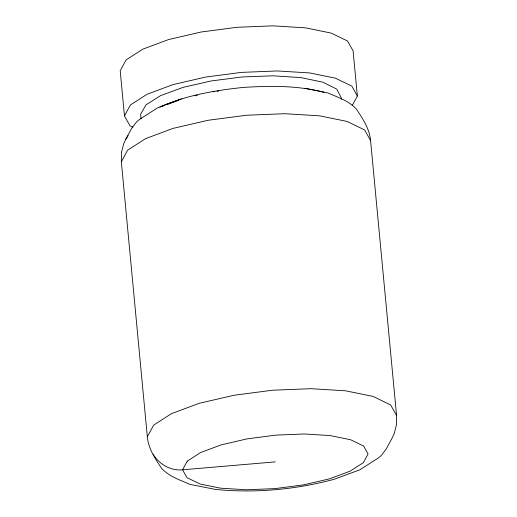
<?xml version="1.0" encoding="UTF-8"?>
<svg xmlns="http://www.w3.org/2000/svg" width="517" height="517" viewBox="0 0 517 517"><rect width="100%" height="100%" fill="white"/><g stroke="black" fill="none" stroke-linecap="round" stroke-linejoin="round"><path stroke-width="0.78" d="M181.473 98.818L158.137 107.504L139.713 119.24L136.643 121.805L131.654 128.378L125.709 139.403L123.77 143.513L121.45 152.457L121.34 161.834L147.332 436.807C148.301 448.53 155.203 458.637 161.466 468.176C168.839 476.5 180.019 479.918 189.849 484.364L215.473 489.418C255.269 493.334 295.653 489.618 334.247 479.265L359.767 469.837L378.198 458.101L381.268 455.535L386.251 448.963L392.196 437.938L394.141 433.828L396.461 424.884L396.571 415.506L370.573 140.534C369.603 128.811 362.708 118.703 356.446 109.165C349.072 100.841 337.892 97.422 328.056 92.976L304.927 88.265M132.863 127.195L130.006 125.812L124.468 115.918L130.329 105.054L147.009 94.281L172.885 84.646L205.423 77.104L241.433 72.38L277.39 70.952L309.773 72.942L335.423 78.17L351.818 86.119L357.363 96.013L352.239 105.52M121.34 161.834L127.609 150.208L145.464 138.672L173.156 128.365L207.97 120.293L246.506 115.239L284.99 113.708L319.648 115.847L347.101 121.437L364.647 129.948L370.573 140.534M147.332 436.807L153.601 425.181L171.457 413.652L199.148 403.344L233.962 395.266L272.498 390.219L310.982 388.681L345.647 390.82L373.093 396.416L390.639 404.921L396.571 415.506M125.709 139.403L128.132 135.635M159.889 107.284L161.207 106.431M161.957 106.153C187.652 95.018 215.453 90.385 243.132 87.431C270.12 85.757 297.572 85.35 323.92 92.304M162.37 106.295L164.619 105.474M166.868 104.647L178.869 100.246M195.071 95.813L197.416 95.277M213.075 91.78L214.665 91.58M217.056 91.27L218.652 91.07M275.328 461.875L182.585 469.798C170.804 471.032 159.281 464.311 153.155 454.43M357.363 96.013L353.098 50.912L347.56 41.024L331.164 33.075L305.515 27.847L273.125 25.85L237.167 27.285L201.158 32.002L168.62 39.544L142.75 49.18L126.064 59.953L120.203 70.823L124.468 115.918M341.362 99.232L341.22 97.668L336.741 89.105L322.879 82.197L300.997 77.615L273.235 75.812L242.305 76.955L211.246 80.943L183.083 87.373L160.587 95.632L145.949 104.893L140.611 114.263L141.057 118.955M187.251 461.145L182.585 469.798L186.999 477.676L200.053 484.009L220.481 488.171L246.279 489.761L274.915 488.623L303.595 484.862L329.51 478.852L350.119 471.181L363.406 462.599L368.072 453.945L363.658 446.068L350.597 439.734L330.169 435.572L304.377 433.983L275.735 435.127L247.055 438.881L221.147 444.891L200.538 452.562L187.251 461.145"/></g></svg>
